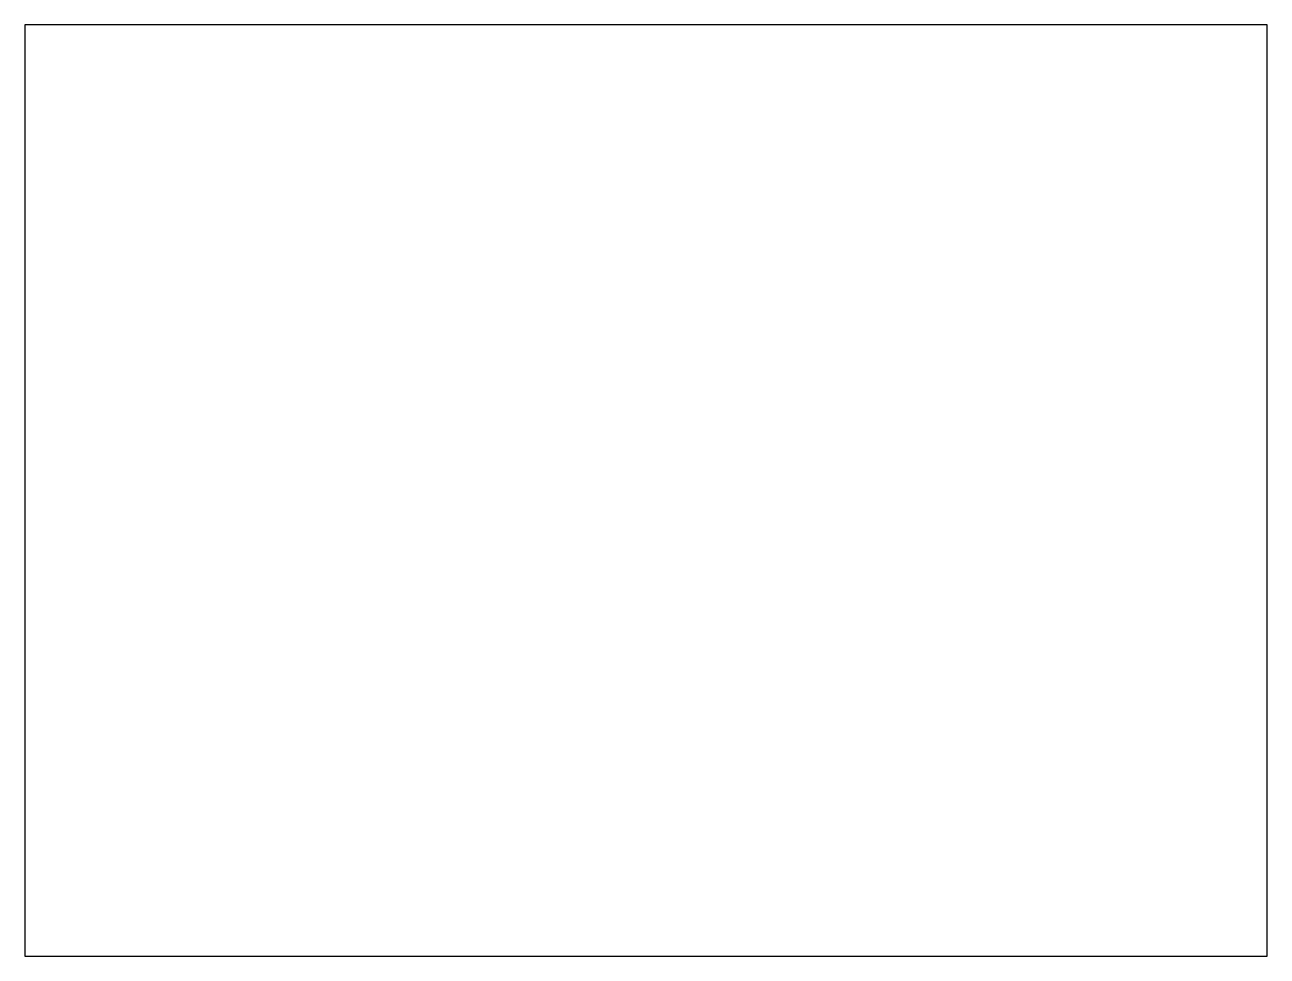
# Model space of a CAD drawing. Header units: metres. Extents: x 100 to 108, y 200 to 206.
import ezdxf

# ---------------------------------------------------------------- set-up
doc = ezdxf.new("R2010")
doc.units = ezdxf.units.M
doc.layers.add('PLANO', color=7, linetype='Continuous')

msp = doc.modelspace()

# ---------------------------------------------------------------- linework, layer by layer
at = {"layer": 'PLANO'}
msp.add_lwpolyline([(100, 200), (108, 200), (108, 206), (100, 206)], close=True, dxfattribs=at)

doc.saveas('drawing.dxf')
